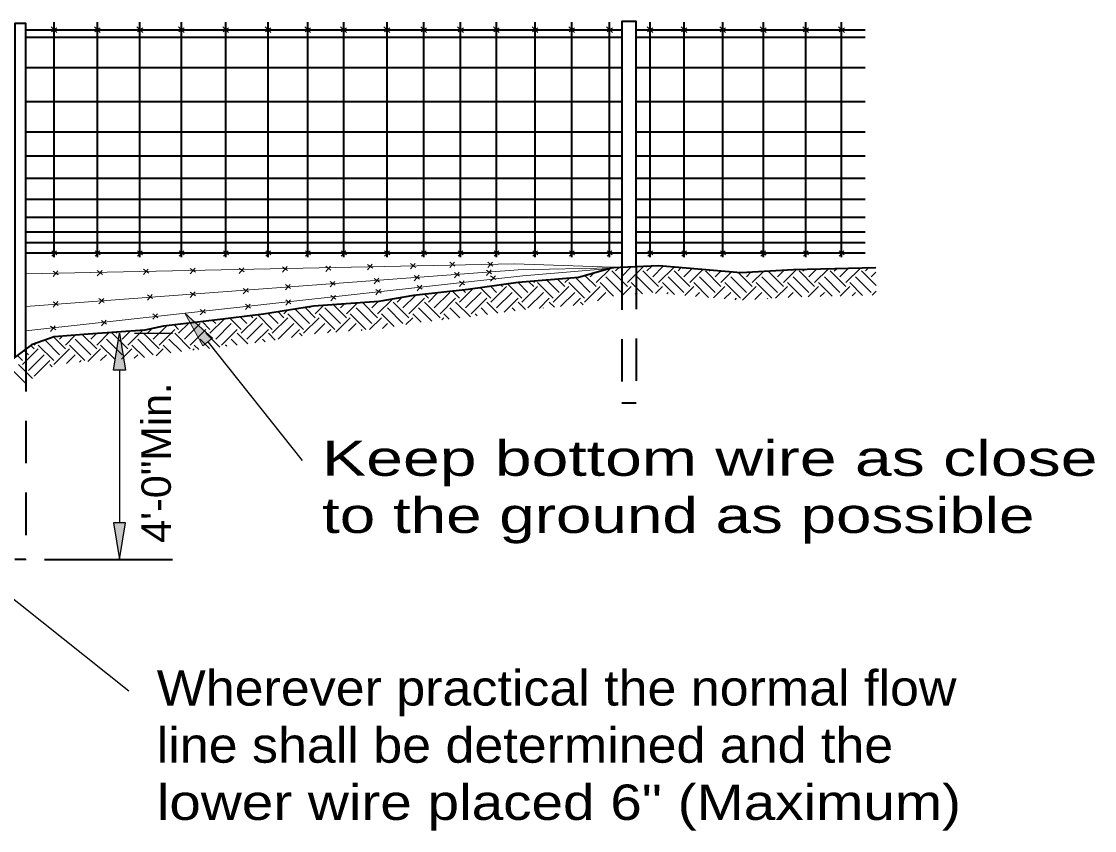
# Model space of a CAD drawing. Extents: x 35.7 to 71, y 36.4 to 58.4.
# Drawn here: x 45.61 to 49.256, y 45.114 to 47.864 of the extents above; entities that cross this region are included whole.
import ezdxf

# ---------------------------------------------------------------- set-up
doc = ezdxf.new("R2010")
doc.units = 0
doc.header["$LTSCALE"] = 0.048
doc.linetypes.add('MEDIUM_DASHED', pattern=[4.5, 3, -1.5])
for name, color, linetype, lineweight in [('1', 7, 'Continuous', 35), ('2', 7, 'MEDIUM_DASHED', 35), ('3', 7, 'Continuous', 13), ('4', 7, 'Continuous', 35), ('5', 7, 'Continuous', 25)]:
    doc.layers.add(name, color=color, linetype=linetype, lineweight=lineweight)

msp = doc.modelspace()

# ---------------------------------------------------------------- hatches: boundary and pattern name
at = {"layer": '1'}
for points in [[(45.96367, 46.67925), (45.922, 46.67925), (45.94283, 46.80425), (45.94283, 46.80425)], [(45.96367, 46.16008), (45.922, 46.16008), (45.94283, 46.03508), (45.94283, 46.03508)]]:
    msp.add_hatch(color=256, dxfattribs=at).paths.add_polyline_path(points)
at = {"layer": '3'}
msp.add_hatch(color=256, dxfattribs=at).paths.add_polyline_path([(46.22633, 46.76192), (46.25892, 46.78792), (46.16467, 46.87267), (46.16467, 46.87267)])

# ---------------------------------------------------------------- linework, layer by layer
at = {"layer": '1', "lineweight": 13}
for p, q in [((45.73008, 47.82717), (45.71033, 47.8455)), ((45.712, 47.82833), (45.73008, 47.84208)), ((45.8775, 47.82717), (45.85775, 47.8455)), ((45.85942, 47.82833), (45.8775, 47.84208)), ((46.02167, 47.82717), (46.002, 47.8455)), ((46.00358, 47.82833), (46.02167, 47.84208)), ((46.16267, 47.82717), (46.143, 47.8455)), ((46.14458, 47.82833), (46.16267, 47.84208)), ((46.31333, 47.82717), (46.29358, 47.8455)), ((46.29525, 47.82833), (46.31333, 47.84208)), ((46.4575, 47.82717), (46.43783, 47.8455)), ((46.43942, 47.82833), (46.4575, 47.84208)), ((46.59208, 47.82717), (46.57242, 47.8455)), ((46.574, 47.82833), (46.59208, 47.84208)), ((46.71383, 47.82717), (46.69417, 47.8455)), ((46.69583, 47.82833), (46.71383, 47.84208)), ((46.86125, 47.82717), (46.84158, 47.8455)), ((46.84325, 47.82833), (46.86125, 47.84208)), ((46.98625, 47.82717), (46.96658, 47.8455)), ((46.96817, 47.82833), (46.98625, 47.84208)), ((47.11125, 47.82717), (47.0915, 47.8455)), ((47.09317, 47.82833), (47.11125, 47.84208)), ((47.233, 47.82717), (47.21333, 47.8455)), ((47.21492, 47.82833), (47.233, 47.84208)), ((47.36442, 47.82717), (47.34467, 47.8455)), ((47.34633, 47.82833), (47.36442, 47.84208)), ((47.48942, 47.82717), (47.46967, 47.8455)), ((47.47133, 47.82833), (47.48942, 47.84208)), ((47.61758, 47.82717), (47.59783, 47.8455)), ((47.5995, 47.82833), (47.61758, 47.84208)), ((47.75533, 47.82717), (47.73567, 47.8455)), ((47.73733, 47.82833), (47.75533, 47.84208)), ((47.87075, 47.82717), (47.851, 47.8455)), ((47.85267, 47.82833), (47.87075, 47.84208)), ((48.00208, 47.82717), (47.98242, 47.8455)), ((47.98408, 47.82833), (48.00208, 47.84208)), ((48.13992, 47.82717), (48.12025, 47.8455)), ((48.12183, 47.82833), (48.13992, 47.84208)), ((48.28408, 47.82717), (48.26442, 47.8455)), ((48.26608, 47.82833), (48.28408, 47.84208)), ((48.40592, 47.82717), (48.38617, 47.8455)), ((48.38783, 47.82833), (48.40592, 47.84208)), ((45.71267, 47.066), (45.72867, 47.08483)), ((45.72992, 47.07142), (45.71267, 47.08417)), ((45.86, 47.066), (45.87608, 47.08483)), ((45.87733, 47.07142), (45.86, 47.08417)), ((46.00425, 47.066), (46.02025, 47.08483)), ((46.02158, 47.07142), (46.00425, 47.08417)), ((46.14525, 47.066), (46.16125, 47.08483)), ((46.16258, 47.07142), (46.14525, 47.08417)), ((46.29583, 47.066), (46.31192, 47.08483)), ((46.31317, 47.07142), (46.29583, 47.08417)), ((46.44008, 47.066), (46.45608, 47.08483)), ((46.45742, 47.07142), (46.44008, 47.08417)), ((46.57467, 47.066), (46.59067, 47.08483)), ((46.592, 47.07142), (46.57467, 47.08417)), ((46.69642, 47.066), (46.7125, 47.08483)), ((46.71375, 47.07142), (46.69642, 47.08417)), ((46.84383, 47.066), (46.85983, 47.08483)), ((46.86117, 47.07142), (46.84383, 47.08417)), ((46.96883, 47.066), (46.98483, 47.08483)), ((46.98617, 47.07142), (46.96883, 47.08417)), ((47.09383, 47.066), (47.10983, 47.08483)), ((47.11108, 47.07142), (47.09383, 47.08417)), ((47.21558, 47.066), (47.23158, 47.08483)), ((47.23292, 47.07142), (47.21558, 47.08417)), ((47.347, 47.066), (47.363, 47.08483)), ((47.36425, 47.07142), (47.347, 47.08417)), ((47.47192, 47.066), (47.488, 47.08483)), ((47.48925, 47.07142), (47.47192, 47.08417)), ((47.60017, 47.066), (47.61617, 47.08483)), ((47.61742, 47.07142), (47.60017, 47.08417)), ((47.73792, 47.066), (47.75392, 47.08483)), ((47.75525, 47.07142), (47.73792, 47.08417)), ((47.85333, 47.066), (47.86933, 47.08483)), ((47.87058, 47.07142), (47.85333, 47.08417)), ((47.98467, 47.066), (48.00075, 47.08483)), ((48.002, 47.07142), (47.98467, 47.08417)), ((48.1225, 47.066), (48.1385, 47.08483)), ((48.26667, 47.066), (48.28275, 47.08483)), ((48.284, 47.07142), (48.26667, 47.08417)), ((48.3885, 47.066), (48.4045, 47.08483)), ((48.40575, 47.07142), (48.3885, 47.08417)), ((46.78592, 47.01992), (46.80192, 47.03875)), ((46.80317, 47.02533), (46.78592, 47.03808)), ((46.93183, 47.02292), (46.94792, 47.04175)), ((46.94917, 47.02825), (46.93183, 47.04108)), ((47.06508, 47.02733), (47.08108, 47.04617)), ((47.08242, 47.03275), (47.06508, 47.0455)), ((47.19408, 47.02733), (47.21008, 47.04617)), ((47.21133, 47.03275), (47.19408, 47.0455)), ((45.71725, 46.99767), (45.73325, 47.0165)), ((45.73458, 47.003), (45.71725, 47.01575)), ((45.8675, 46.99908), (45.8835, 47.01792)), ((45.88483, 47.0045), (45.8675, 47.01725)), ((46.02483, 47.00358), (46.04083, 47.02242)), ((46.04208, 47.009), (46.02483, 47.02175)), ((46.18358, 47.00658), (46.19958, 47.02542)), ((46.20083, 47.01192), (46.18358, 47.02475)), ((46.34933, 47.008), (46.36542, 47.02683)), ((46.36667, 47.01342), (46.34933, 47.02617)), ((46.49675, 47.0125), (46.51275, 47.03133)), ((46.51408, 47.01792), (46.49675, 47.03067)), ((46.64417, 47.014), (46.66017, 47.03283)), ((46.6615, 47.01933), (46.64417, 47.03217)), ((46.94458, 46.98275), (46.96067, 47.00158)), ((46.96192, 46.98817), (46.94458, 47.00092)), ((47.08067, 46.99317), (47.09667, 47.012)), ((47.098, 46.99858), (47.08067, 47.01133)), ((47.18983, 47.00058), (47.20583, 47.01942)), ((47.20708, 47.006), (47.18983, 47.01875)), ((47.204, 46.98125), (47.22, 47.00008)), ((46.50667, 46.95158), (46.52267, 46.97033)), ((46.524, 46.95692), (46.50667, 46.96967)), ((46.65833, 46.96192), (46.67433, 46.98075)), ((46.67567, 46.96733), (46.65833, 46.98008)), ((46.80858, 46.97233), (46.82458, 46.99117)), ((46.82583, 46.97775), (46.80858, 46.9905)), ((46.9545, 46.94858), (46.97058, 46.96742)), ((46.97183, 46.95392), (46.9545, 46.96675)), ((47.09767, 46.96342), (47.11367, 46.98225)), ((47.115, 46.96883), (47.09767, 46.98158)), ((47.22125, 46.98667), (47.204, 46.99942)), ((46.03758, 46.91733), (46.05358, 46.93617)), ((46.05483, 46.92275), (46.03758, 46.9355)), ((46.18358, 46.92625), (46.19958, 46.94508)), ((46.20083, 46.93167), (46.18358, 46.94442)), ((46.3635, 46.93817), (46.37958, 46.957)), ((46.38083, 46.9435), (46.3635, 46.95633)), ((46.66117, 46.91433), (46.67717, 46.93317)), ((46.6785, 46.91975), (46.66117, 46.9325)), ((46.81425, 46.93517), (46.83025, 46.954)), ((46.8315, 46.94058), (46.81425, 46.95333)), ((45.71725, 46.89358), (45.73325, 46.91242)), ((45.73458, 46.89892), (45.71725, 46.91175)), ((45.87317, 46.904), (45.88917, 46.92283)), ((45.8905, 46.90933), (45.87317, 46.92208)), ((46.37067, 46.88467), (46.38667, 46.9035)), ((46.38792, 46.89), (46.37067, 46.90275)), ((46.50808, 46.8995), (46.52408, 46.91833)), ((46.52542, 46.90492), (46.50808, 46.91767)), ((46.056, 46.85192), (46.072, 46.87075)), ((46.07333, 46.85733), (46.056, 46.87008)), ((46.21758, 46.86683), (46.23358, 46.88558)), ((46.23483, 46.87217), (46.21758, 46.88492)), ((45.70875, 46.81033), (45.72475, 46.82908)), ((45.72608, 46.81567), (45.70875, 46.82842)), ((45.88167, 46.82958), (45.89767, 46.84842)), ((45.899, 46.835), (45.88167, 46.84775))]:
    msp.add_line(p, q, dxfattribs=at)
at = {"layer": '1'}
for p, q in [((45.72083, 47.06342), (45.72083, 47.86142)), ((45.86825, 47.06342), (45.86825, 47.86142)), ((46.01242, 47.06342), (46.01242, 47.86142)), ((46.15342, 47.06342), (46.15342, 47.86142)), ((46.30408, 47.06342), (46.30408, 47.86142)), ((46.44825, 47.06342), (46.44825, 47.86142)), ((46.58283, 47.06342), (46.58283, 47.86142)), ((46.70467, 47.06342), (46.70467, 47.86142)), ((46.852, 47.06342), (46.852, 47.86142)), ((46.977, 47.06342), (46.977, 47.86142)), ((47.102, 47.06342), (47.102, 47.86142)), ((47.22375, 47.06342), (47.22375, 47.86142)), ((47.35517, 47.06342), (47.35517, 47.86142)), ((47.48017, 47.06342), (47.48017, 47.86142)), ((47.60833, 47.06342), (47.60833, 47.86142)), ((47.74608, 47.06342), (47.74608, 47.86142)), ((47.8615, 47.06342), (47.8615, 47.86142)), ((47.99283, 47.06342), (47.99283, 47.86142)), ((48.13067, 47.06342), (48.13067, 47.86142)), ((48.27492, 47.06342), (48.27492, 47.86142)), ((48.39667, 47.06342), (48.39667, 47.86142)), ((45.62517, 47.83575), (47.65033, 47.83575)), ((45.62517, 47.81117), (47.65033, 47.81117)), ((47.69842, 47.83575), (48.47717, 47.83575)), ((47.69842, 47.81117), (48.47717, 47.81117)), ((45.62517, 47.70783), (47.65033, 47.70783)), ((47.69842, 47.70783), (48.47717, 47.70783)), ((45.62517, 47.59225), (47.65033, 47.59225)), ((47.69842, 47.59225), (48.47717, 47.59225)), ((45.62517, 47.48892), (47.65033, 47.48892)), ((47.69842, 47.48892), (48.47717, 47.48892)), ((45.62517, 47.40775), (47.65033, 47.40775)), ((47.69842, 47.40775), (48.47717, 47.40775)), ((45.62517, 47.3315), (47.65033, 47.3315)), ((47.69842, 47.3315), (48.47717, 47.3315)), ((45.62517, 47.26017), (47.65033, 47.26017)), ((47.69842, 47.26017), (48.47717, 47.26017)), ((45.62517, 47.19867), (47.65033, 47.19867)), ((47.69842, 47.19867), (48.47717, 47.19867)), ((45.62517, 47.1495), (47.65033, 47.1495)), ((47.69842, 47.1495), (48.47717, 47.1495)), ((45.62517, 47.11258), (47.65033, 47.11258)), ((47.69842, 47.11258), (48.47717, 47.11258)), ((45.62517, 47.07817), (47.65033, 47.07817)), ((47.69842, 47.07817), (48.47717, 47.07817)), ((48.13975, 47.07142), (48.1225, 47.08417)), ((45.68767, 46.03508), (46.12283, 46.03508))]:
    msp.add_line(p, q, dxfattribs=at)
at = {"layer": '1', "lineweight": 25}
for p, q in [((47.5625, 46.96333), (47.52575, 47.00008)), ((47.54258, 46.9965), (47.55458, 47.0085)), ((47.5625, 46.97658), (47.61075, 47.02483)), ((47.66858, 46.96333), (47.6155, 47.01633)), ((47.62875, 47.01633), (47.64042, 47.028)), ((47.64867, 46.9965), (47.682, 47.02975)), ((47.66858, 46.97658), (47.72158, 47.02958)), ((47.77458, 46.96333), (47.72158, 47.01633)), ((47.73483, 47.02958), (47.7325, 47.03192)), ((47.73483, 47.01633), (47.75125, 47.03275)), ((47.75475, 46.9965), (47.79075, 47.0325)), ((47.77458, 46.97658), (47.82742, 47.02933)), ((47.88067, 46.96333), (47.82767, 47.01633)), ((47.84092, 47.01633), (47.85183, 47.02733)), ((47.86083, 46.9965), (47.8885, 47.02425)), ((47.88067, 46.97658), (47.92525, 47.02108)), ((47.98675, 46.96333), (47.93375, 47.01633)), ((47.947, 47.01633), (47.94967, 47.01908)), ((47.96683, 46.9965), (47.98633, 47.01592)), ((47.98675, 46.97658), (48.023, 47.01283)), ((48.09283, 46.96333), (48.04517, 47.011)), ((48.07292, 46.9965), (48.08867, 47.01217)), ((48.09283, 46.97658), (48.13075, 47.0145)), ((48.19892, 46.96333), (48.14675, 47.01542)), ((48.179, 46.9965), (48.201, 47.0185)), ((48.19892, 46.97658), (48.24283, 47.02058)), ((48.30492, 46.96333), (48.25192, 47.01633)), ((48.26517, 47.01633), (48.27, 47.02117)), ((48.28508, 46.9965), (48.31075, 47.02217)), ((48.30492, 46.97658), (48.3515, 47.02317)), ((48.411, 46.96333), (48.358, 47.01633)), ((48.37125, 47.01633), (48.37867, 47.02383)), ((48.39108, 46.9965), (48.41942, 47.02483)), ((48.411, 46.97658), (48.46025, 47.02575)), ((48.51383, 46.96658), (48.46408, 47.01633)), ((48.47733, 47.01633), (48.48742, 47.02642)), ((48.49717, 46.9965), (48.51275, 47.012)), ((47.22442, 46.94342), (47.20417, 46.96367)), ((47.24425, 46.96333), (47.23917, 46.9685)), ((47.31058, 46.92358), (47.26242, 46.97167)), ((47.3305, 46.94342), (47.29733, 46.97658)), ((47.35033, 46.96333), (47.33408, 46.97958)), ((47.35033, 46.97658), (47.35508, 46.98133)), ((47.41667, 46.92358), (47.36358, 46.97658)), ((47.4365, 46.94342), (47.39533, 46.98458)), ((47.45642, 46.96333), (47.43208, 46.98758)), ((47.45642, 46.97658), (47.47058, 46.99075)), ((47.52267, 46.92358), (47.46967, 46.97658)), ((47.54258, 46.94342), (47.49342, 46.99267)), ((47.62142, 46.93083), (47.57575, 46.97658)), ((47.64867, 46.94342), (47.59567, 46.9965)), ((47.72025, 46.93808), (47.68183, 46.97658)), ((47.75475, 46.94342), (47.70167, 46.9965)), ((47.82875, 46.93575), (47.78783, 46.97658)), ((47.86083, 46.94342), (47.80775, 46.9965)), ((47.94458, 46.92592), (47.89392, 46.97658)), ((47.96683, 46.94342), (47.91383, 46.9965)), ((48.053, 46.92358), (48, 46.97658)), ((48.07292, 46.94342), (48.01992, 46.9965)), ((48.15908, 46.92358), (48.10608, 46.97658)), ((48.179, 46.94342), (48.12592, 46.9965)), ((48.261, 46.92775), (48.21217, 46.97658)), ((48.28508, 46.94342), (48.232, 46.9965)), ((48.36458, 46.93025), (48.31817, 46.97658)), ((48.39108, 46.94342), (48.33808, 46.9965)), ((48.46808, 46.93275), (48.42425, 46.97658)), ((48.49717, 46.94342), (48.44417, 46.9965)), ((46.90617, 46.89042), (46.9495, 46.93367)), ((46.99242, 46.92358), (46.979, 46.93692)), ((46.99242, 46.91025), (47.02383, 46.94175)), ((47.01225, 46.89042), (47.06533, 46.94342)), ((47.09842, 46.92358), (47.07467, 46.94733)), ((47.09842, 46.91025), (47.14333, 46.95517)), ((47.11833, 46.94342), (47.11058, 46.95117)), ((47.11833, 46.89042), (47.17133, 46.94342)), ((47.2045, 46.92358), (47.16925, 46.95883)), ((47.2045, 46.91025), (47.2575, 46.96333)), ((47.22442, 46.89042), (47.27742, 46.94342)), ((47.31058, 46.91025), (47.36358, 46.96333)), ((47.3305, 46.89042), (47.3835, 46.94342)), ((47.41667, 46.91025), (47.46967, 46.96333)), ((47.44092, 46.89483), (47.48958, 46.94342)), ((47.52267, 46.91025), (47.57575, 46.96333)), ((47.56725, 46.91508), (47.59567, 46.94342)), ((47.65375, 46.93525), (47.68183, 46.96333)), ((47.69533, 46.937), (47.70167, 46.94342)), ((47.76458, 46.94), (47.78783, 46.96333)), ((47.80225, 46.93792), (47.80775, 46.94342)), ((47.86342, 46.93275), (47.89392, 46.96333)), ((47.90008, 46.92967), (47.91383, 46.94342)), ((47.96125, 46.9245), (48, 46.96333)), ((47.99792, 46.92142), (48.01992, 46.94342)), ((48.05992, 46.91717), (48.10608, 46.96333)), ((48.10208, 46.91958), (48.12592, 46.94342)), ((48.17233, 46.9235), (48.21217, 46.96333)), ((48.2145, 46.92592), (48.232, 46.94342)), ((48.28317, 46.92825), (48.31817, 46.96333)), ((48.32392, 46.92925), (48.33808, 46.94342)), ((48.39183, 46.93092), (48.42425, 46.96333)), ((48.43258, 46.93192), (48.44417, 46.94342)), ((48.5005, 46.9335), (48.51433, 46.94733)), ((46.60792, 46.85725), (46.57375, 46.89142)), ((46.588, 46.89042), (46.59183, 46.89425)), ((46.60792, 46.8705), (46.63583, 46.8985)), ((46.71392, 46.85725), (46.67017, 46.90108)), ((46.69408, 46.89042), (46.70758, 46.90392)), ((46.71392, 46.8705), (46.75067, 46.90717)), ((46.82, 46.85725), (46.76875, 46.90858)), ((46.80017, 46.89042), (46.82233, 46.91267)), ((46.82, 46.8705), (46.87017, 46.92067)), ((46.92608, 46.85725), (46.87308, 46.91025)), ((46.88633, 46.91025), (46.90208, 46.92608)), ((46.92608, 46.8705), (46.97908, 46.92358)), ((47.03217, 46.85725), (46.97908, 46.91025)), ((47.03217, 46.8705), (47.08517, 46.92358)), ((47.13533, 46.86008), (47.08517, 46.91025)), ((47.13825, 46.8705), (47.19125, 46.92358)), ((47.22867, 46.87292), (47.19125, 46.91025)), ((47.24958, 46.87583), (47.29733, 46.92358)), ((47.3225, 46.88508), (47.29733, 46.91025)), ((47.36875, 46.88892), (47.40342, 46.92358)), ((47.4205, 46.89317), (47.40342, 46.91025)), ((47.48425, 46.89833), (47.50942, 46.92358)), ((47.51858, 46.90117), (47.50942, 46.91025)), ((48.03458, 46.91833), (48.03975, 46.92358)), ((48.14425, 46.92192), (48.14583, 46.92358)), ((46.356, 46.8175), (46.31825, 46.85517)), ((46.37583, 46.83733), (46.35375, 46.8595)), ((46.356, 46.80425), (46.409, 46.85725)), ((46.39575, 46.85725), (46.38925, 46.86375)), ((46.46208, 46.8175), (46.41292, 46.86667)), ((46.48192, 46.83733), (46.44783, 46.87142)), ((46.46208, 46.80425), (46.51508, 46.85725)), ((46.50183, 46.85725), (46.48217, 46.87692)), ((46.50183, 46.8705), (46.51308, 46.88175)), ((46.56808, 46.8175), (46.51508, 46.8705)), ((46.588, 46.83733), (46.53942, 46.88592)), ((46.56808, 46.80425), (46.62117, 46.85725)), ((46.67417, 46.8175), (46.62117, 46.8705)), ((46.69408, 46.83733), (46.641, 46.89042)), ((46.67817, 46.80817), (46.72725, 46.85725)), ((46.78025, 46.8175), (46.72725, 46.8705)), ((46.80017, 46.83733), (46.74708, 46.89042)), ((46.79292, 46.81692), (46.83325, 46.85725)), ((46.87658, 46.82717), (46.83325, 46.8705)), ((46.90617, 46.83733), (46.85317, 46.89042)), ((46.916, 46.83392), (46.93933, 46.85725)), ((46.96792, 46.84192), (46.93933, 46.8705)), ((47.00383, 46.84583), (46.95925, 46.89042)), ((47.03767, 46.8495), (47.04542, 46.85725)), ((47.06358, 46.85233), (47.04542, 46.8705)), ((47.0995, 46.85625), (47.06533, 46.89042)), ((47.15875, 46.86325), (47.1515, 46.8705)), ((47.19367, 46.86808), (47.17133, 46.89042)), ((47.19367, 46.86808), (47.17133, 46.89042)), ((47.28683, 46.881), (47.27742, 46.89042)), ((47.38375, 46.89017), (47.3835, 46.89042)), ((46.03775, 46.80425), (46.05408, 46.8205)), ((46.05767, 46.78433), (46.10325, 46.82992)), ((46.14383, 46.8175), (46.1285, 46.83283)), ((46.14383, 46.80425), (46.17825, 46.83867)), ((46.16375, 46.78433), (46.21675, 46.83733)), ((46.24992, 46.8175), (46.2235, 46.84392)), ((46.24992, 46.80425), (46.2985, 46.85283)), ((46.26983, 46.83733), (46.25908, 46.84808)), ((46.26983, 46.78433), (46.32283, 46.83733)), ((46.37583, 46.78433), (46.42892, 46.83733)), ((46.48192, 46.78433), (46.535, 46.83733)), ((46.48192, 46.78433), (46.535, 46.83733)), ((46.60575, 46.80208), (46.641, 46.83733)), ((46.72117, 46.8115), (46.74708, 46.83733)), ((46.83608, 46.82033), (46.85317, 46.83733)), ((45.75933, 46.75117), (45.7195, 46.79108)), ((45.7395, 46.78433), (45.74925, 46.79417)), ((45.75933, 46.76442), (45.79283, 46.79792)), ((45.8455, 46.73133), (45.7925, 46.78433)), ((45.86542, 46.75117), (45.81658, 46.8)), ((45.8455, 46.78433), (45.865, 46.80375)), ((45.86542, 46.76442), (45.90775, 46.80675)), ((45.95158, 46.73133), (45.89858, 46.78433)), ((45.9715, 46.75117), (45.91842, 46.80425)), ((45.93175, 46.80425), (45.93625, 46.80875)), ((45.95158, 46.78433), (45.979, 46.81175)), ((45.9715, 46.76442), (46.02175, 46.81475)), ((45.99425, 46.80425), (46.12283, 46.80425)), ((46.05767, 46.73133), (46.00467, 46.78433)), ((46.07758, 46.75117), (46.0245, 46.80425)), ((46.07758, 46.76442), (46.13058, 46.8175)), ((46.15317, 46.74183), (46.11067, 46.78433)), ((46.18358, 46.75117), (46.13058, 46.80425)), ((46.18358, 46.76442), (46.23667, 46.8175)), ((46.24817, 46.75292), (46.21675, 46.78433)), ((46.28375, 46.75708), (46.23667, 46.80425)), ((46.28967, 46.76442), (46.34275, 46.8175)), ((46.34292, 46.76425), (46.32283, 46.78433)), ((46.37842, 46.76858), (46.34275, 46.80425)), ((46.40283, 46.7715), (46.44875, 46.8175)), ((46.4375, 46.77575), (46.42892, 46.78433)), ((46.47208, 46.78092), (46.44875, 46.80425)), ((46.527, 46.78958), (46.55483, 46.8175)), ((46.56367, 46.79542), (46.55483, 46.80425)), ((46.64942, 46.806), (46.66092, 46.8175)), ((46.76425, 46.81475), (46.767, 46.8175)), ((45.6135, 46.69817), (45.66658, 46.75117)), ((45.63342, 46.73133), (45.61883, 46.74592)), ((45.65333, 46.75117), (45.64167, 46.76283)), ((45.65333, 46.76442), (45.65867, 46.76983)), ((45.71958, 46.71142), (45.66658, 46.76442)), ((45.7395, 46.73133), (45.69, 46.78075)), ((45.71958, 46.69817), (45.77258, 46.75117)), ((45.71958, 46.69817), (45.77258, 46.75117)), ((45.82567, 46.71142), (45.77258, 46.76442)), ((45.83558, 46.70817), (45.87867, 46.75117)), ((45.92833, 46.71475), (45.87867, 46.76442)), ((45.94983, 46.71625), (45.98475, 46.75117)), ((46.0275, 46.72167), (45.98475, 46.76442)), ((46.06775, 46.72817), (46.09083, 46.75117)), ((46.11758, 46.73767), (46.09083, 46.76442)), ((46.19208, 46.74642), (46.19692, 46.75117)), ((46.21258, 46.74875), (46.19692, 46.76442)), ((46.30742, 46.76), (46.30292, 46.76442)), ((45.6135, 46.71142), (45.596, 46.72892)), ((45.63342, 46.67825), (45.68642, 46.73133)), ((45.65333, 46.65842), (45.70633, 46.71142)), ((45.763, 46.70175), (45.7925, 46.73133)), ((45.80658, 46.70558), (45.81242, 46.71142)), ((45.8785, 46.71125), (45.89858, 46.73133)), ((45.99258, 46.71925), (46.00467, 46.73133)), ((45.62458, 46.63408), (45.58033, 46.67825)), ((45.64742, 46.651), (45.60025, 46.69817)), ((45.71408, 46.69042), (45.70633, 46.69817)), ((45.94283, 46.67925), (45.94283, 46.16008))]:
    msp.add_line(p, q, dxfattribs=at)
at = {"layer": '1'}
for points in [[(45.62517, 46.75058), (45.62517, 47.85742), (45.58675, 47.85742), (45.58675, 46.72208)], [(47.69842, 47.03042), (47.69842, 47.86417), (47.65033, 47.86417), (47.65033, 47.02842)]]:
    msp.add_lwpolyline(points, dxfattribs=at)
at = {"layer": '1', "lineweight": 13}
for points in [[(47.65033, 47.02842), (47.28492, 47.04025), (45.62517, 47.00625)], [(47.65033, 47.02842), (47.31375, 46.99992), (45.62517, 46.81292)], [(47.61833, 47.02708), (47.29775, 47.02008), (45.62517, 46.89517)]]:
    msp.add_lwpolyline(points, dxfattribs=at)
at = {"layer": '1', "lineweight": 25}
for points in [[(45.96367, 46.67925), (45.922, 46.67925), (45.94283, 46.80425), (45.94283, 46.80425)], [(45.96367, 46.16008), (45.922, 46.16008), (45.94283, 46.03508), (45.94283, 46.03508)]]:
    msp.add_lwpolyline(points, close=True, dxfattribs=at)
at = {"layer": '2'}
msp.add_line((47.65033, 47.02842), (47.65033, 46.56625), dxfattribs=at)
for points in [[(47.69842, 47.03042), (47.69842, 46.56625), (47.65033, 46.56625)], [(45.62517, 46.75058), (45.62517, 46.03508), (45.58675, 46.03508)]]:
    msp.add_lwpolyline(points, dxfattribs=at)
at = {"layer": '3', "lineweight": 25}
for p, q in [((46.24267, 46.77492), (46.56392, 46.37242)), ((44.73533, 46.57575), (45.97492, 45.58867))]:
    msp.add_line(p, q, dxfattribs=at)
at = {"layer": '3'}
msp.add_lwpolyline([(46.22633, 46.76192), (46.25892, 46.78792), (46.16467, 46.87267), (46.16467, 46.87267)], close=True, dxfattribs=at)
at = {"layer": '4'}
msp.add_lwpolyline([(48.51242, 47.02708), (48.23358, 47.02033), (48.05417, 47.01025), (47.77533, 47.03375), (47.61833, 47.02708), (47.50292, 46.99342), (47.29783, 46.97658), (47.128, 46.95308), (46.94217, 46.93292), (46.82358, 46.91275), (46.60242, 46.89592), (46.43258, 46.869), (46.266, 46.84883), (46.09292, 46.82867), (46.02883, 46.81525), (45.83658, 46.80175), (45.72117, 46.79167), (45.64425, 46.76475), (45.51292, 46.66725)], dxfattribs=at)
at = {"layer": '5'}
for p, q in [((45.93175, 46.80425), (45.93183, 46.80425)), ((45.62517, 46.03508), (45.62525, 46.03508)), ((45.94283, 46.03508), (45.94292, 46.03508))]:
    msp.add_line(p, q, dxfattribs=at)

# ---------------------------------------------------------------- texts
at = {"layer": '3', "width": 1.05}
msp.add_text('4\'-0"Min.', height=0.1, rotation=90, dxfattribs=at).set_placement((46.1175, 46.09208))
at = {"layer": '3'}
for s, width, p in [('Keep bottom wire as close', 1.4, (46.63125, 46.31983)), ('to the ground as possible', 1.35, (46.63125, 46.12558)), ('Wherever practical the normal flow', 1.1, (46.06942, 45.53892)), ('line shall be determined and the', 1.1, (46.06942, 45.34467)), ('lower wire placed 6" (Maximum)', 1.2, (46.06942, 45.15033))]:
    msp.add_text(s, height=0.12, dxfattribs=dict(at, width=width)).set_placement(p)

doc.saveas('drawing.dxf')
